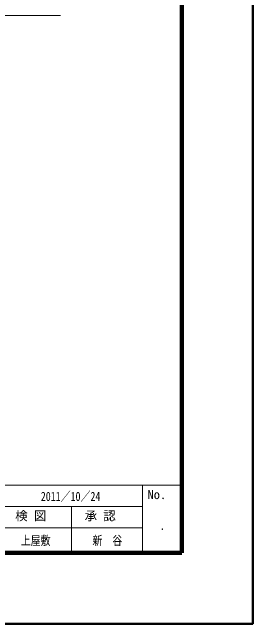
# Model space of a CAD drawing. Units: millimetres at full size, sheet at 1:15; details may follow other scales. Extents: x 0 to 6300, y 0 to 4455.
# Drawn here: x 5284 to 6300, y 0 to 2583 of the extents above; entities that cross this region are included whole.
import ezdxf
from ezdxf.enums import TextEntityAlignment as Align

# ---------------------------------------------------------------- set-up
doc = ezdxf.new("R2010")
doc.units = ezdxf.units.MM
doc.header["$LTSCALE"] = 15
doc.layers.add('D-STR-HTXT', color=7, linetype='Continuous', lineweight=13)
doc.layers.add('D-TTL', color=7, linetype='Continuous', lineweight=13)
doc.styles.add('ＭＳ ゴシック', font='')
doc.styles.get('ＭＳ ゴシック').set_extended_font_data('MS Gothic')

msp = doc.modelspace()

# ---------------------------------------------------------------- linework, layer by layer
at = {"layer": 'D-STR-HTXT'}
msp.add_lwpolyline([(4953.36, 2378.37), (5080.79, 2569.68), (5125.79, 2569.68), (5488.04, 2569.68)], dxfattribs=at)
at = {"layer": 'D-TTL', "color": 2, "lineweight": 140}
for p, q in [((6000, 300), (6000, 4155)), ((300, 300), (6000, 300))]:
    msp.add_line(p, q, dxfattribs=at)
at = {"layer": 'D-TTL'}
for p, q in [((5834.42, 300), (5834.42, 585)), ((5834.42, 405), (4934.42, 405))]:
    msp.add_line(p, q, dxfattribs=at)
at = {"layer": 'D-TTL', "color": 2, "lineweight": 50}
msp.add_lwpolyline([(0, 0), (6300, 0), (6300, 4455), (0, 4455)], close=True, dxfattribs=at)
at = {"layer": 'D-TTL', "color": 2}
msp.add_lwpolyline([(300, 300), (6000, 300), (6000, 585), (300, 585)], close=True, dxfattribs=at)
at = {"layer": 'D-TTL'}
for points in [[(4934.42, 495), (5834.42, 495), (5834.42, 585), (4934.42, 585)], [(5834.42, 585), (6000, 585), (6000, 300), (5834.42, 300)], [(5234.42, 495), (5534.42, 495), (5534.42, 300), (5234.42, 300)], [(5534.42, 495), (5834.42, 495), (5834.42, 300), (5534.42, 300)]]:
    msp.add_lwpolyline(points, close=True, dxfattribs=at)

# ---------------------------------------------------------------- texts
at = {"layer": 'D-TTL', "style": 'ＭＳ ゴシック', "width": 0.8}
for s, p in [('2011／10／24', (5530.67, 507.29)), ('.', (5917.92, 385.02)), ('上屋敷', (5383.13, 321.08)), ('新\u3000谷', (5686.15, 321.08))]:
    msp.add_text(s, height=38.49, dxfattribs=at).set_placement(p, align=Align.BOTTOM_CENTER)
at = {"layer": 'D-TTL', "style": 'ＭＳ ゴシック'}
for s, p in [('No.', (5855.73, 515.15)), ('検 図', (5296.91, 425.42)), ('承 認', (5590.15, 425.42))]:
    msp.add_text(s, height=38.49, dxfattribs=at).set_placement(p, align=Align.BOTTOM_LEFT)

doc.saveas('drawing.dxf')
